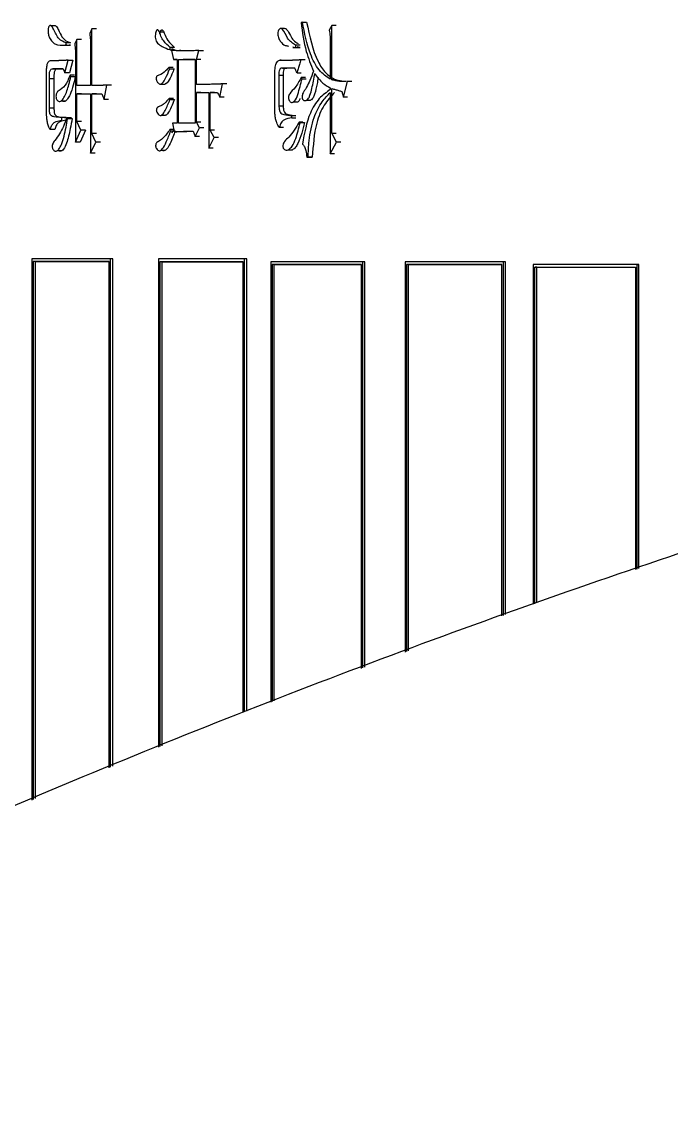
# Model space of a CAD drawing. Header units: millimetres. Extents: x 2160 to 4596, y 811 to 2534.
# Drawn here: x 3254.02 to 3266.16, y 1477.47 to 1498.04 of the extents above; entities that cross this region are included whole.
import ezdxf

# ---------------------------------------------------------------- set-up
doc = ezdxf.new("R2010")
doc.units = ezdxf.units.MM

msp = doc.modelspace()

# ---------------------------------------------------------------- linework, layer by layer
at = {"color": 7, "linetype": 'Continuous', "lineweight": 25}
for p, q in [((3259.264, 1498.044), (3259.24, 1498.033)), ((3259.264, 1498.044), (3259.343, 1498.044)), ((3254.544, 1497.975), (3254.539, 1497.975)), ((3254.626, 1497.975), (3254.557, 1497.975)), ((3255.326, 1497.914), (3255.285, 1497.828)), ((3255.326, 1496.854), (3255.326, 1497.914)), ((3256.674, 1497.852), (3256.59, 1497.852)), ((3258.864, 1497.921), (3258.85, 1497.921)), ((3258.93, 1497.921), (3258.865, 1497.921)), ((3259.815, 1497.979), (3259.767, 1497.893)), ((3259.815, 1496.963), (3259.815, 1497.979)), ((3259.894, 1497.979), (3259.815, 1497.979)), ((3254.842, 1497.611), (3254.842, 1497.655)), ((3254.928, 1497.655), (3254.842, 1497.655)), ((3254.842, 1497.611), (3254.928, 1497.611)), ((3255.045, 1497.72), (3255.004, 1497.633)), ((3255.045, 1496.854), (3255.045, 1497.72)), ((3255.301, 1497.612), (3255.301, 1496.854)), ((3259.088, 1497.579), (3259.14, 1497.568)), ((3259.22, 1497.612), (3259.14, 1497.612)), ((3259.14, 1497.568), (3259.14, 1497.612)), ((3259.22, 1497.568), (3259.168, 1497.579)), ((3259.785, 1497.676), (3259.785, 1496.973)), ((3255.019, 1497.417), (3255.019, 1495.794)), ((3256.874, 1497.568), (3256.791, 1497.568)), ((3256.791, 1497.525), (3256.791, 1497.568)), ((3256.791, 1497.525), (3256.874, 1497.525)), ((3256.818, 1497.514), (3256.851, 1497.341)), ((3256.901, 1497.514), (3256.818, 1497.514)), ((3256.874, 1497.525), (3256.824, 1497.542)), ((3256.901, 1497.514), (3256.97, 1497.511)), ((3257.285, 1497.341), (3257.329, 1497.514)), ((3257.329, 1497.514), (3257.411, 1497.514)), ((3259.087, 1497.567), (3259.167, 1497.567)), ((3259.14, 1497.568), (3259.22, 1497.568)), ((3254.535, 1497.312), (3254.53, 1497.312)), ((3254.596, 1497.168), (3254.786, 1497.168)), ((3254.682, 1497.168), (3254.596, 1497.168)), ((3254.786, 1497.168), (3254.682, 1497.168)), ((3254.786, 1497.168), (3254.822, 1497.092)), ((3254.822, 1497.092), (3254.882, 1497.33)), ((3254.882, 1497.33), (3254.968, 1497.33)), ((3254.968, 1497.33), (3254.907, 1497.092)), ((3256.847, 1497.19), (3256.764, 1497.19)), ((3256.78, 1497.168), (3256.863, 1497.168)), ((3256.851, 1497.341), (3256.922, 1497.341)), ((3256.922, 1497.341), (3256.851, 1497.341)), ((3256.949, 1497.341), (3257.257, 1497.341)), ((3256.949, 1497.341), (3257.032, 1497.341)), ((3257.257, 1497.341), (3257.032, 1497.341)), ((3257.285, 1496.876), (3257.285, 1497.341)), ((3257.367, 1497.341), (3257.285, 1497.341)), ((3258.866, 1497.33), (3258.849, 1497.33)), ((3259.123, 1497.179), (3258.895, 1497.179)), ((3258.895, 1497.179), (3258.975, 1497.179)), ((3259.123, 1497.179), (3258.975, 1497.179)), ((3259.234, 1497.341), (3259.314, 1497.341)), ((3254.471, 1497.071), (3254.471, 1496.367)), ((3254.531, 1496.432), (3254.531, 1496.984)), ((3254.617, 1496.984), (3254.531, 1496.984)), ((3254.617, 1496.984), (3254.617, 1496.432)), ((3254.907, 1497.092), (3254.822, 1497.092)), ((3255.003, 1497.049), (3254.918, 1497.049)), ((3254.933, 1497.027), (3254.918, 1497.049)), ((3258.75, 1496.389), (3258.75, 1497.038)), ((3258.825, 1497.049), (3258.825, 1496.476)), ((3258.825, 1497.049), (3258.906, 1497.049)), ((3258.906, 1497.049), (3258.906, 1496.476)), ((3259.164, 1497.092), (3259.243, 1497.092)), ((3259.258, 1496.984), (3259.24, 1497.006)), ((3259.258, 1496.984), (3259.337, 1496.984)), ((3259.894, 1496.963), (3259.815, 1496.963)), ((3255.301, 1496.854), (3255.045, 1496.854)), ((3255.554, 1496.595), (3255.606, 1496.865)), ((3255.691, 1496.865), (3255.606, 1496.865)), ((3256.613, 1496.884), (3256.697, 1496.884)), ((3257.72, 1496.638), (3257.77, 1496.887)), ((3257.852, 1496.887), (3257.77, 1496.887)), ((3259.785, 1496.811), (3259.785, 1496.779)), ((3259.815, 1495.967), (3259.815, 1496.8)), ((3260.031, 1496.638), (3260.109, 1496.93)), ((3260.109, 1496.93), (3260.092, 1496.931)), ((3260.188, 1496.93), (3260.109, 1496.93)), ((3254.749, 1496.569), (3254.836, 1496.569)), ((3255.045, 1496.703), (3255.301, 1496.703)), ((3255.045, 1496.184), (3255.045, 1496.703)), ((3255.13, 1496.703), (3255.045, 1496.703)), ((3255.301, 1496.703), (3255.301, 1495.589)), ((3255.326, 1496.703), (3255.513, 1496.703)), ((3255.326, 1495.956), (3255.326, 1496.703)), ((3255.411, 1496.703), (3255.326, 1496.703)), ((3255.513, 1496.703), (3255.554, 1496.595)), ((3255.639, 1496.595), (3255.554, 1496.595)), ((3256.853, 1496.616), (3256.769, 1496.616)), ((3257.285, 1496.725), (3257.513, 1496.725)), ((3257.285, 1496.173), (3257.285, 1496.725)), ((3257.367, 1496.725), (3257.285, 1496.725)), ((3257.513, 1496.725), (3257.513, 1495.686)), ((3257.541, 1496.725), (3257.675, 1496.725)), ((3257.541, 1496.021), (3257.541, 1496.725)), ((3257.622, 1496.725), (3257.541, 1496.725)), ((3257.801, 1496.638), (3257.72, 1496.638)), ((3259.096, 1496.548), (3259.176, 1496.548)), ((3259.338, 1496.579), (3259.418, 1496.579)), ((3259.785, 1496.725), (3259.785, 1495.578)), ((3260.001, 1496.746), (3260.031, 1496.638)), ((3260.11, 1496.638), (3260.031, 1496.638)), ((3254.617, 1496.432), (3254.531, 1496.432)), ((3258.825, 1496.476), (3258.906, 1496.476)), ((3254.761, 1496.205), (3254.761, 1496.259)), ((3254.847, 1496.259), (3254.761, 1496.259)), ((3254.943, 1496.249), (3254.857, 1496.249)), ((3255.121, 1496.021), (3255.045, 1496.184)), ((3255.13, 1496.184), (3255.045, 1496.184)), ((3256.621, 1496.299), (3256.705, 1496.299)), ((3256.835, 1496.151), (3256.867, 1495.989)), ((3256.922, 1496.151), (3256.835, 1496.151)), ((3257.257, 1496.151), (3256.949, 1496.151)), ((3257.34, 1496.065), (3257.285, 1496.173)), ((3257.367, 1496.173), (3257.285, 1496.173)), ((3259.064, 1496.249), (3259.064, 1496.292)), ((3259.144, 1496.292), (3259.064, 1496.292)), ((3259.064, 1496.249), (3259.144, 1496.249)), ((3259.272, 1496.173), (3259.205, 1496.173)), ((3259.223, 1496.162), (3259.303, 1496.162)), ((3254.632, 1496.032), (3254.546, 1496.032)), ((3255.019, 1495.794), (3255.121, 1496.021)), ((3255.207, 1496.021), (3255.105, 1495.794)), ((3255.207, 1496.021), (3255.121, 1496.021)), ((3255.399, 1495.794), (3255.326, 1495.956)), ((3255.411, 1495.956), (3255.326, 1495.956)), ((3256.859, 1496.032), (3256.786, 1496.032)), ((3256.802, 1496.011), (3256.863, 1496.011)), ((3256.822, 1495.969), (3256.869, 1496.032)), ((3256.95, 1495.989), (3256.867, 1495.989)), ((3257.219, 1496), (3257.257, 1495.902)), ((3257.257, 1495.902), (3257.34, 1496.065)), ((3257.422, 1496.065), (3257.34, 1496.065)), ((3257.613, 1495.881), (3257.541, 1496.021)), ((3257.622, 1496.021), (3257.541, 1496.021)), ((3258.831, 1496.075), (3258.911, 1496.075)), ((3259.905, 1495.794), (3259.815, 1495.967)), ((3259.815, 1495.967), (3259.894, 1495.967)), ((3255.105, 1495.794), (3255.019, 1495.794)), ((3255.301, 1495.589), (3255.399, 1495.794)), ((3255.484, 1495.794), (3255.399, 1495.794)), ((3257.34, 1495.902), (3257.257, 1495.902)), ((3257.513, 1495.686), (3257.613, 1495.881)), ((3257.695, 1495.881), (3257.613, 1495.881)), ((3259.785, 1495.578), (3259.905, 1495.794)), ((3259.984, 1495.794), (3259.905, 1495.794)), ((3254.684, 1495.64), (3254.771, 1495.64)), ((3256.614, 1495.644), (3256.697, 1495.644)), ((3257.595, 1495.686), (3257.513, 1495.686)), ((3258.999, 1495.654), (3259.079, 1495.654)), ((3259.864, 1495.578), (3259.785, 1495.578)), ((3259.346, 1495.513), (3259.37, 1495.513)), ((3259.346, 1495.513), (3259.426, 1495.513)), ((3259.449, 1495.513), (3259.37, 1495.513)), ((3254.247, 1493.615), (3254.204, 1493.615)), ((3254.204, 1493.615), (3254.204, 1483.49)), ((3254.226, 1493.565), (3254.226, 1483.499)), ((3254.27, 1493.565), (3254.226, 1493.565)), ((3255.718, 1493.615), (3254.247, 1493.615)), ((3254.27, 1483.517), (3254.27, 1493.565)), ((3255.651, 1484.095), (3255.652, 1493.565)), ((3255.718, 1493.615), (3255.676, 1493.615)), ((3255.676, 1484.105), (3255.676, 1493.615)), ((3255.718, 1484.123), (3255.718, 1493.615)), ((3256.613, 1493.611), (3256.571, 1493.611)), ((3256.571, 1493.611), (3256.571, 1484.479)), ((3256.596, 1493.561), (3256.596, 1484.49)), ((3256.638, 1493.561), (3256.596, 1493.561)), ((3258.224, 1493.611), (3256.613, 1493.611)), ((3256.638, 1484.507), (3256.638, 1493.561)), ((3258.157, 1485.129), (3258.157, 1493.561)), ((3258.224, 1493.611), (3258.183, 1493.611)), ((3258.183, 1485.138), (3258.183, 1493.611)), ((3258.224, 1485.153), (3258.224, 1493.611)), ((3258.712, 1493.561), (3258.672, 1493.561)), ((3258.672, 1493.561), (3258.672, 1485.321)), ((3258.699, 1493.511), (3258.699, 1485.331)), ((3258.739, 1493.511), (3258.699, 1493.511)), ((3260.434, 1493.561), (3258.712, 1493.561)), ((3258.739, 1485.346), (3258.739, 1493.511)), ((3260.367, 1485.953), (3260.367, 1493.511)), ((3260.434, 1493.561), (3260.395, 1493.561)), ((3260.395, 1485.963), (3260.395, 1493.561)), ((3260.434, 1485.978), (3260.434, 1493.561)), ((3261.223, 1493.561), (3261.185, 1493.561)), ((3261.185, 1493.561), (3261.185, 1486.258)), ((3261.213, 1493.511), (3261.213, 1486.269)), ((3261.252, 1493.511), (3261.213, 1493.511)), ((3263.064, 1493.561), (3261.223, 1493.561)), ((3261.252, 1486.283), (3261.252, 1493.511)), ((3262.996, 1486.934), (3262.996, 1493.511)), ((3263.064, 1493.561), (3263.026, 1493.561)), ((3263.026, 1486.945), (3263.026, 1493.561)), ((3263.064, 1486.959), (3263.064, 1493.561)), ((3263.581, 1493.511), (3263.581, 1487.152)), ((3263.611, 1487.163), (3263.611, 1493.461)), ((3263.649, 1493.461), (3263.611, 1493.461)), ((3265.561, 1493.511), (3263.619, 1493.511)), ((3263.649, 1487.177), (3263.649, 1493.461)), ((3265.493, 1493.461), (3265.493, 1487.802)), ((3265.525, 1487.812), (3265.525, 1493.511)), ((3265.525, 1493.511), (3265.561, 1493.511)), ((3265.561, 1487.824), (3265.561, 1493.511))]:
    msp.add_line(p, q, dxfattribs=at)
at = {"color": 7, "linetype": 'Continuous', "lineweight": 25, "flags": 128}
for points in [[(3255.411, 1497.914), (3255.39, 1497.914), (3255.369, 1497.914), (3255.348, 1497.914), (3255.326, 1497.914)], [(3255.13, 1497.72), (3255.109, 1497.72), (3255.087, 1497.72), (3255.066, 1497.72), (3255.045, 1497.72)], [(3256.78, 1497.168), (3256.772, 1497.179), (3256.764, 1497.19)], [(3256.922, 1497.341), (3256.922, 1496.746), (3256.922, 1496.151)], [(3256.949, 1496.151), (3256.949, 1496.746), (3256.949, 1497.341)], [(3257.257, 1497.341), (3257.257, 1496.746), (3257.257, 1496.151)], [(3254.933, 1497.027), (3254.965, 1497.027), (3254.992, 1497.027), (3255.019, 1497.027)], [(3259.32, 1497.006), (3259.291, 1497.006), (3259.266, 1497.006), (3259.24, 1497.006)], [(3256.786, 1496.595), (3256.778, 1496.605), (3256.769, 1496.616)], [(3256.786, 1496.595), (3256.816, 1496.595), (3256.842, 1496.595), (3256.869, 1496.595)], [(3254.872, 1496.238), (3254.865, 1496.243), (3254.857, 1496.249)], [(3254.872, 1496.238), (3254.9, 1496.238), (3254.929, 1496.238), (3254.958, 1496.238)], [(3256.802, 1496.011), (3256.798, 1496.016), (3256.792, 1496.024), (3256.786, 1496.032)], [(3255.386, 1495.589), (3255.364, 1495.589), (3255.332, 1495.589), (3255.301, 1495.589)]]:
    msp.add_lwpolyline(points, dxfattribs=at)
at = {"color": 7, "linetype": 'Continuous', "lineweight": 25}
for points, knots in [([(3259.24, 1498.033), (3259.265, 1497.849), (3259.309, 1497.522), (3259.421, 1497.245), (3259.47, 1497.125)], [0, 0, 0, 0, 0.565186, 1, 1, 1, 1]), ([(3259.785, 1496.973), (3259.712, 1497.023), (3259.563, 1497.124), (3259.372, 1497.505), (3259.305, 1497.838), (3259.264, 1498.044)], [0, 0, 0, 0, 0.269245, 0.548175, 1, 1, 1, 1]), ([(3259.344, 1498.044), (3259.398, 1497.781), (3259.473, 1497.419), (3259.689, 1497.083), (3259.807, 1497.009), (3259.865, 1496.973)], [0, 0, 0, 0, 0.571246, 0.788502, 1, 1, 1, 1]), ([(3254.842, 1497.655), (3254.796, 1497.672), (3254.702, 1497.705), (3254.634, 1497.862), (3254.589, 1497.949), (3254.569, 1497.973), (3254.55, 1497.979), (3254.534, 1497.974), (3254.521, 1497.96), (3254.511, 1497.938), (3254.505, 1497.904), (3254.505, 1497.861), (3254.513, 1497.804), (3254.537, 1497.737), (3254.579, 1497.671), (3254.68, 1497.603), (3254.771, 1497.608), (3254.84, 1497.611), (3254.842, 1497.611)], [0, 0, 0, 0, 0.166517, 0.336736, 0.370754, 0.398968, 0.419707, 0.44043, 0.457693, 0.475082, 0.493885, 0.523597, 0.555079, 0.603262, 0.6747, 0.747935, 0.993843, 1, 1, 1, 1]), ([(3254.626, 1497.975), (3254.63, 1497.976), (3254.64, 1497.979), (3254.659, 1497.969), (3254.686, 1497.932), (3254.723, 1497.844), (3254.789, 1497.719), (3254.87, 1497.673), (3254.919, 1497.658), (3254.928, 1497.655)], [0, 0, 0, 0, 0.0386302, 0.0873539, 0.1580172, 0.3165779, 0.5810644, 0.9238412, 1, 1, 1, 1]), ([(3255.285, 1497.828), (3255.29, 1497.788), (3255.3, 1497.717), (3255.3, 1497.644), (3255.301, 1497.612)], [0, 0, 0, 0, 0.558835, 1, 1, 1, 1]), ([(3256.791, 1497.568), (3256.749, 1497.605), (3256.685, 1497.66), (3256.615, 1497.774), (3256.592, 1497.863), (3256.565, 1497.893), (3256.554, 1497.898), (3256.545, 1497.896), (3256.536, 1497.888), (3256.525, 1497.867), (3256.515, 1497.832), (3256.51, 1497.785), (3256.515, 1497.732), (3256.53, 1497.684), (3256.571, 1497.622), (3256.659, 1497.572), (3256.739, 1497.541), (3256.789, 1497.526), (3256.791, 1497.525)], [0, 0, 0, 0, 0.193081, 0.290157, 0.386754, 0.407978, 0.421447, 0.432598, 0.443754, 0.462204, 0.496546, 0.533829, 0.57207, 0.615267, 0.659288, 0.789027, 0.990755, 1, 1, 1, 1]), ([(3256.599, 1497.825), (3256.601, 1497.836), (3256.605, 1497.855), (3256.614, 1497.877), (3256.622, 1497.891), (3256.631, 1497.897), (3256.64, 1497.897), (3256.653, 1497.89), (3256.668, 1497.869), (3256.695, 1497.798), (3256.753, 1497.669), (3256.829, 1497.606), (3256.874, 1497.568)], [0, 0, 0, 0, 0.052352, 0.091245, 0.123383, 0.145705, 0.168025, 0.200351, 0.251226, 0.32, 0.595425, 1, 1, 1, 1]), ([(3259.14, 1497.612), (3259.085, 1497.644), (3258.984, 1497.703), (3258.925, 1497.882), (3258.866, 1497.925), (3258.839, 1497.92), (3258.817, 1497.891), (3258.804, 1497.849), (3258.804, 1497.8), (3258.818, 1497.742), (3258.861, 1497.664), (3258.928, 1497.603), (3258.983, 1497.597), (3259.003, 1497.595)], [0, 0, 0, 0, 0.247601, 0.449259, 0.486524, 0.522863, 0.561727, 0.602638, 0.642741, 0.6832, 0.762195, 0.913729, 1, 1, 1, 1]), ([(3258.931, 1497.918), (3258.936, 1497.92), (3258.949, 1497.924), (3258.994, 1497.889), (3259.032, 1497.794), (3259.1, 1497.691), (3259.155, 1497.657), (3259.185, 1497.639)], [0, 0, 0, 0, 0.045578, 0.128146, 0.446444, 0.694721, 1, 1, 1, 1]), ([(3259.767, 1497.893), (3259.773, 1497.853), (3259.784, 1497.782), (3259.785, 1497.709), (3259.785, 1497.676)], [0, 0, 0, 0, 0.558835, 1, 1, 1, 1]), ([(3254.928, 1497.611), (3254.895, 1497.608), (3254.861, 1497.605), (3254.828, 1497.612), (3254.827, 1497.613)], [0, 0, 0, 0, 0.963669, 1, 1, 1, 1]), ([(3255.004, 1497.633), (3255.009, 1497.593), (3255.018, 1497.522), (3255.019, 1497.449), (3255.019, 1497.417)], [0, 0, 0, 0, 0.558835, 1, 1, 1, 1]), ([(3257.329, 1497.514), (3257.287, 1497.511), (3257.24, 1497.508), (3257.183, 1497.505), (3257.125, 1497.504), (3257.001, 1497.502), (3256.889, 1497.509), (3256.818, 1497.514)], [0, 0, 0, 0, 0.2447343, 0.2753248, 0.336506, 0.5812465, 1, 1, 1, 1]), ([(3257.237, 1497.508), (3257.196, 1497.507), (3257.133, 1497.505), (3257.02, 1497.507), (3256.979, 1497.509), (3256.963, 1497.51), (3256.963, 1497.51), (3256.962, 1497.51)], [0, 0, 0, 0, 0.537965, 0.821873, 0.950268, 0.983843, 1, 1, 1, 1]), ([(3254.581, 1497.319), (3254.569, 1497.321), (3254.545, 1497.323), (3254.51, 1497.302), (3254.481, 1497.245), (3254.47, 1497.161), (3254.471, 1497.101), (3254.471, 1497.071)], [0, 0, 0, 0, 0.177715, 0.3563568, 0.5410477, 0.7687672, 1, 1, 1, 1]), ([(3254.531, 1496.984), (3254.53, 1497.007), (3254.529, 1497.053), (3254.535, 1497.111), (3254.55, 1497.147), (3254.569, 1497.168), (3254.585, 1497.168), (3254.596, 1497.168)], [0, 0, 0, 0, 0.261231, 0.519065, 0.649006, 0.774533, 1, 1, 1, 1]), ([(3254.882, 1497.33), (3254.881, 1497.33), (3254.877, 1497.33), (3254.872, 1497.329), (3254.866, 1497.329), (3254.861, 1497.329), (3254.855, 1497.328), (3254.851, 1497.328), (3254.846, 1497.328), (3254.842, 1497.327), (3254.837, 1497.327), (3254.831, 1497.326), (3254.827, 1497.326), (3254.822, 1497.326), (3254.818, 1497.326), (3254.813, 1497.325), (3254.809, 1497.325), (3254.804, 1497.325), (3254.799, 1497.324), (3254.794, 1497.324), (3254.789, 1497.324), (3254.785, 1497.323), (3254.78, 1497.323), (3254.775, 1497.323), (3254.77, 1497.323), (3254.764, 1497.322), (3254.758, 1497.322), (3254.751, 1497.322), (3254.746, 1497.322), (3254.742, 1497.322), (3254.737, 1497.321), (3254.733, 1497.321), (3254.728, 1497.321), (3254.724, 1497.321), (3254.718, 1497.321), (3254.713, 1497.321), (3254.709, 1497.321), (3254.704, 1497.32), (3254.7, 1497.32), (3254.694, 1497.32), (3254.69, 1497.32), (3254.685, 1497.32), (3254.681, 1497.32), (3254.676, 1497.32), (3254.671, 1497.32), (3254.667, 1497.32), (3254.662, 1497.32), (3254.657, 1497.32), (3254.652, 1497.32), (3254.648, 1497.32), (3254.644, 1497.32), (3254.638, 1497.32), (3254.634, 1497.32), (3254.629, 1497.32), (3254.625, 1497.32), (3254.619, 1497.32), (3254.615, 1497.319), (3254.611, 1497.319), (3254.606, 1497.319), (3254.601, 1497.319), (3254.596, 1497.319), (3254.592, 1497.319), (3254.587, 1497.319), (3254.583, 1497.319), (3254.581, 1497.319)], [0, 0, 0, 0, 0.017781, 0.035561, 0.053342, 0.071122, 0.088903, 0.106683, 0.115574, 0.133354, 0.151135, 0.168916, 0.186696, 0.195586, 0.213367, 0.231148, 0.240038, 0.257818, 0.275599, 0.29338, 0.31116, 0.320051, 0.337831, 0.355612, 0.373392, 0.382283, 0.417844, 0.435624, 0.453405, 0.462295, 0.480076, 0.497857, 0.506747, 0.524527, 0.542308, 0.560089, 0.577869, 0.586759, 0.60454, 0.622321, 0.640101, 0.648992, 0.666772, 0.684553, 0.702333, 0.711224, 0.729004, 0.746785, 0.764565, 0.773456, 0.791236, 0.809017, 0.826797, 0.835688, 0.853468, 0.871249, 0.889029, 0.89792, 0.9157, 0.933481, 0.951262, 0.960152, 0.977932, 1, 1, 1, 1]), ([(3254.666, 1497.165), (3254.661, 1497.165), (3254.651, 1497.164), (3254.636, 1497.147), (3254.621, 1497.111), (3254.615, 1497.053), (3254.616, 1497.007), (3254.617, 1496.984)], [0, 0, 0, 0, 0.123833, 0.265729, 0.412685, 0.704407, 1, 1, 1, 1]), ([(3256.764, 1497.19), (3256.745, 1497.17), (3256.687, 1497.11), (3256.614, 1497.05), (3256.554, 1497.046), (3256.538, 1497.029), (3256.532, 1497.015), (3256.529, 1496.999), (3256.529, 1496.98), (3256.532, 1496.958), (3256.546, 1496.926), (3256.568, 1496.9), (3256.595, 1496.881), (3256.622, 1496.884), (3256.662, 1496.913), (3256.717, 1497.011), (3256.757, 1497.106), (3256.78, 1497.167), (3256.78, 1497.168)], [0, 0, 0, 0, 0.107766, 0.324959, 0.382514, 0.397632, 0.412828, 0.427374, 0.444539, 0.463227, 0.487605, 0.551575, 0.589695, 0.627994, 0.678884, 0.799951, 0.99622, 1, 1, 1, 1]), ([(3256.863, 1497.168), (3256.851, 1497.135), (3256.817, 1497.05), (3256.771, 1496.953), (3256.724, 1496.894), (3256.704, 1496.888), (3256.697, 1496.885)], [0, 0, 0, 0, 0.283457, 0.74635, 0.905734, 1, 1, 1, 1]), ([(3258.75, 1497.038), (3258.749, 1497.074), (3258.748, 1497.144), (3258.76, 1497.233), (3258.785, 1497.291), (3258.818, 1497.328), (3258.847, 1497.329), (3258.866, 1497.33)], [0, 0, 0, 0, 0.261044, 0.518862, 0.648585, 0.774158, 1, 1, 1, 1]), ([(3258.895, 1497.179), (3258.885, 1497.181), (3258.871, 1497.184), (3258.851, 1497.174), (3258.834, 1497.15), (3258.824, 1497.104), (3258.825, 1497.068), (3258.825, 1497.049)], [0, 0, 0, 0, 0.227751, 0.352705, 0.480942, 0.73722, 1, 1, 1, 1]), ([(3258.866, 1497.33), (3258.87, 1497.33), (3258.875, 1497.33), (3258.883, 1497.33), (3258.889, 1497.33), (3258.894, 1497.33), (3258.9, 1497.33), (3258.906, 1497.33), (3258.911, 1497.33), (3258.917, 1497.33), (3258.923, 1497.33), (3258.928, 1497.33), (3258.934, 1497.331), (3258.94, 1497.331), (3258.945, 1497.331), (3258.951, 1497.331), (3258.957, 1497.331), (3258.962, 1497.331), (3258.968, 1497.331), (3258.974, 1497.331), (3258.979, 1497.331), (3258.985, 1497.331), (3258.991, 1497.331), (3258.997, 1497.331), (3259.002, 1497.331), (3259.008, 1497.331), (3259.014, 1497.331), (3259.019, 1497.332), (3259.025, 1497.332), (3259.031, 1497.332), (3259.036, 1497.332), (3259.042, 1497.332), (3259.048, 1497.332), (3259.053, 1497.332), (3259.059, 1497.333), (3259.065, 1497.333), (3259.071, 1497.333), (3259.076, 1497.333), (3259.082, 1497.333), (3259.088, 1497.334), (3259.093, 1497.334), (3259.099, 1497.334), (3259.105, 1497.334), (3259.11, 1497.335), (3259.116, 1497.335), (3259.122, 1497.335), (3259.128, 1497.335), (3259.133, 1497.336), (3259.139, 1497.336), (3259.145, 1497.336), (3259.15, 1497.336), (3259.156, 1497.337), (3259.162, 1497.337), (3259.168, 1497.337), (3259.173, 1497.338), (3259.179, 1497.338), (3259.185, 1497.338), (3259.19, 1497.339), (3259.196, 1497.339), (3259.202, 1497.339), (3259.208, 1497.34), (3259.213, 1497.34), (3259.219, 1497.34), (3259.226, 1497.341), (3259.231, 1497.341), (3259.234, 1497.341)], [0, 0, 0, 0, 0.030924, 0.046386, 0.061848, 0.07731, 0.092772, 0.108234, 0.123697, 0.139159, 0.154621, 0.170083, 0.185545, 0.201007, 0.216469, 0.231931, 0.247393, 0.262855, 0.278317, 0.293779, 0.309241, 0.324703, 0.340165, 0.355628, 0.37109, 0.386552, 0.402014, 0.417476, 0.432938, 0.4484, 0.463862, 0.479324, 0.494786, 0.510248, 0.52571, 0.541172, 0.556634, 0.572097, 0.587559, 0.603021, 0.618483, 0.633945, 0.649407, 0.664869, 0.680331, 0.695793, 0.711255, 0.726717, 0.742179, 0.757641, 0.773103, 0.788566, 0.804028, 0.81949, 0.834952, 0.850414, 0.865876, 0.881338, 0.8968, 0.912262, 0.927724, 0.943186, 0.958648, 0.97411, 1, 1, 1, 1]), ([(3258.942, 1497.178), (3258.938, 1497.176), (3258.93, 1497.173), (3258.914, 1497.15), (3258.905, 1497.104), (3258.905, 1497.068), (3258.906, 1497.049)], [0, 0, 0, 0, 0.1155788, 0.2906974, 0.6408722, 1, 1, 1, 1]), ([(3259.164, 1497.092), (3259.157, 1497.107), (3259.143, 1497.136), (3259.13, 1497.164), (3259.123, 1497.179)], [0, 0, 0, 0, 0.500001, 1, 1, 1, 1]), ([(3259.234, 1497.341), (3259.226, 1497.311), (3259.21, 1497.254), (3259.186, 1497.171), (3259.171, 1497.119), (3259.164, 1497.092)], [0, 0, 0, 0, 0.367076, 0.683538, 1, 1, 1, 1]), ([(3254.918, 1497.049), (3254.889, 1496.979), (3254.83, 1496.838), (3254.732, 1496.777), (3254.676, 1496.735), (3254.662, 1496.71), (3254.656, 1496.684), (3254.653, 1496.654), (3254.656, 1496.625), (3254.666, 1496.598), (3254.681, 1496.576), (3254.702, 1496.558), (3254.73, 1496.554), (3254.771, 1496.582), (3254.837, 1496.674), (3254.888, 1496.844), (3254.921, 1496.977), (3254.933, 1497.027)], [0, 0, 0, 0, 0.175531, 0.354652, 0.388166, 0.407747, 0.427401, 0.446675, 0.466945, 0.484382, 0.511375, 0.539761, 0.574487, 0.616877, 0.705288, 0.887114, 1, 1, 1, 1]), ([(3255.019, 1497.027), (3255.005, 1496.972), (3254.976, 1496.854), (3254.93, 1496.705), (3254.877, 1496.607), (3254.837, 1496.565), (3254.804, 1496.554), (3254.782, 1496.561), (3254.771, 1496.574), (3254.767, 1496.579)], [0, 0, 0, 0, 0.249513, 0.540155, 0.702681, 0.82884, 0.898011, 0.96762, 1, 1, 1, 1]), ([(3259.24, 1497.006), (3259.205, 1496.938), (3259.143, 1496.818), (3259.049, 1496.74), (3259.009, 1496.671), (3259, 1496.63), (3259.009, 1496.59), (3259.026, 1496.559), (3259.048, 1496.542), (3259.072, 1496.539), (3259.095, 1496.546), (3259.139, 1496.58), (3259.197, 1496.738), (3259.234, 1496.886), (3259.258, 1496.984)], [0, 0, 0, 0, 0.207965, 0.368358, 0.401514, 0.432917, 0.464664, 0.497814, 0.528601, 0.558738, 0.58913, 0.619745, 0.747266, 1, 1, 1, 1]), ([(3259.47, 1497.125), (3259.449, 1497.067), (3259.41, 1496.962), (3259.354, 1496.844), (3259.311, 1496.767), (3259.279, 1496.728), (3259.262, 1496.684), (3259.257, 1496.65), (3259.258, 1496.623), (3259.264, 1496.605), (3259.276, 1496.588), (3259.296, 1496.576), (3259.322, 1496.571), (3259.353, 1496.586), (3259.383, 1496.62), (3259.433, 1496.732), (3259.461, 1496.896), (3259.486, 1497.034), (3259.494, 1497.082)], [0, 0, 0, 0, 0.150802, 0.270996, 0.331066, 0.383869, 0.414543, 0.44536, 0.459508, 0.473787, 0.489783, 0.51524, 0.550113, 0.584523, 0.63156, 0.679807, 0.891009, 1, 1, 1, 1]), ([(3259.56, 1497.004), (3259.553, 1496.965), (3259.534, 1496.86), (3259.507, 1496.729), (3259.469, 1496.629), (3259.44, 1496.592), (3259.423, 1496.584), (3259.418, 1496.581)], [0, 0, 0, 0, 0.246919, 0.654828, 0.820581, 0.946757, 1, 1, 1, 1]), ([(3259.494, 1497.082), (3259.543, 1497.015), (3259.631, 1496.896), (3259.738, 1496.837), (3259.785, 1496.811)], [0, 0, 0, 0, 0.563817, 1, 1, 1, 1]), ([(3260.065, 1496.931), (3260.032, 1496.931), (3259.974, 1496.93), (3259.891, 1496.945), (3259.841, 1496.957), (3259.815, 1496.963)], [0, 0, 0, 0, 0.3872038, 0.6933689, 1, 1, 1, 1]), ([(3259.894, 1496.963), (3259.918, 1496.957), (3259.968, 1496.945), (3260.018, 1496.939), (3260.045, 1496.935)], [0, 0, 0, 0, 0.464247, 1, 1, 1, 1]), ([(3320.9, 1496.939), (3318.34, 1496.915), (3314.76, 1496.88), (3309.49, 1496.601), (3305.026, 1496.266), (3299.71, 1495.7), (3294.141, 1494.927), (3288.327, 1493.917), (3282.356, 1492.661), (3276.28, 1491.15), (3270.142, 1489.379), (3263.977, 1487.345), (3257.813, 1485.046), (3251.677, 1482.48), (3245.589, 1479.65), (3239.569, 1476.556), (3233.636, 1473.202), (3227.807, 1469.589), (3222.097, 1465.724), (3216.522, 1461.61), (3211.095, 1457.253), (3205.829, 1452.658), (3200.738, 1447.834), (3195.833, 1442.786), (3191.126, 1437.523), (3186.628, 1432.053), (3182.35, 1426.385), (3178.301, 1420.528), (3174.491, 1414.491), (3170.93, 1408.285), (3167.625, 1401.921), (3164.584, 1395.408), (3161.815, 1388.759), (3159.324, 1381.984), (3157.119, 1375.097), (3155.204, 1368.108), (3153.586, 1361.03), (3152.268, 1353.877), (3151.255, 1346.66), (3150.55, 1339.392), (3150.158, 1332.088), (3150.079, 1324.76), (3150.316, 1317.422), (3150.87, 1310.088), (3151.742, 1302.77), (3152.932, 1295.483), (3154.44, 1288.24), (3156.265, 1281.056), (3158.406, 1273.943), (3160.86, 1266.915), (3163.625, 1259.987), (3166.697, 1253.171), (3170.074, 1246.48), (3173.752, 1239.928), (3177.726, 1233.528), (3181.991, 1227.293), (3186.542, 1221.235), (3191.374, 1215.366), (3196.481, 1209.7), (3201.857, 1204.247), (3207.304, 1199.2), (3212.778, 1194.547), (3218.236, 1190.278), (3223.861, 1186.236), (3229.642, 1182.427), (3235.57, 1178.859), (3241.632, 1175.537), (3247.818, 1172.467), (3254.114, 1169.653), (3260.508, 1167.101), (3266.983, 1164.815), (3273.521, 1162.799), (3280.096, 1161.057), (3286.669, 1159.592), (3293.163, 1158.41), (3299.452, 1157.513), (3304.976, 1156.93), (3309.859, 1156.562), (3314.683, 1156.322), (3320.657, 1156.205), (3326.174, 1156.316), (3331.443, 1156.587), (3335.908, 1156.925), (3341.224, 1157.49), (3346.793, 1158.263), (3352.606, 1159.273), (3358.577, 1160.529), (3364.653, 1162.04), (3370.791, 1163.811), (3376.957, 1165.845), (3383.12, 1168.144), (3389.257, 1170.709), (3395.345, 1173.54), (3401.365, 1176.634), (3407.297, 1179.988), (3413.126, 1183.6), (3418.836, 1187.466), (3424.412, 1191.58), (3429.839, 1195.937), (3435.105, 1200.532), (3440.196, 1205.356), (3445.101, 1210.404), (3449.808, 1215.667), (3454.306, 1221.137), (3458.584, 1226.805), (3462.632, 1232.662), (3466.442, 1238.699), (3470.004, 1244.905), (3473.309, 1251.269), (3476.351, 1257.781), (3479.113, 1264.433), (3481.45, 1270.715), (3482.729, 1274.82), (3483.292, 1276.628)], [0, 0, 0, 0, 0.0102074, 0.014274, 0.021037, 0.0280561, 0.0355867, 0.0434511, 0.0515783, 0.0599113, 0.0684099, 0.0770439, 0.085791, 0.0946336, 0.1035582, 0.112554, 0.1216124, 0.1307262, 0.1398897, 0.1490979, 0.1583469, 0.1676331, 0.1769537, 0.1863062, 0.1956884, 0.2050985, 0.2145348, 0.2239961, 0.233481, 0.2429885, 0.2525178, 0.262068, 0.2716385, 0.2812287, 0.2908382, 0.3004664, 0.3101132, 0.3197782, 0.3294613, 0.3391624, 0.3488814, 0.3586183, 0.3683733, 0.3781464, 0.387938, 0.3977483, 0.4075776, 0.4174265, 0.4272956, 0.4371854, 0.4470968, 0.4570307, 0.4669882, 0.4769704, 0.486979, 0.4970156, 0.5070822, 0.5171812, 0.5273154, 0.5374882, 0.5477037, 0.5569145, 0.5661226, 0.5753266, 0.5845258, 0.5937191, 0.6029052, 0.6120821, 0.6212471, 0.6303962, 0.6395236, 0.6486197, 0.6576679, 0.6666375, 0.6754633, 0.6839789, 0.6919633, 0.6976055, 0.7035012, 0.7112199, 0.7214273, 0.7254939, 0.7322569, 0.739276, 0.7468066, 0.754671, 0.7627982, 0.7711312, 0.7796298, 0.7882638, 0.7970109, 0.8058535, 0.8147781, 0.8237739, 0.8328323, 0.8419461, 0.8511096, 0.8603178, 0.8695668, 0.878853, 0.8881736, 0.8975261, 0.9069083, 0.9163184, 0.9257547, 0.935216, 0.9447009, 0.9542084, 0.9637377, 0.9732879, 0.9828584, 0.9924486, 1, 1, 1, 1]), ([(3255.606, 1496.865), (3255.604, 1496.865), (3255.601, 1496.865), (3255.596, 1496.864), (3255.591, 1496.864), (3255.586, 1496.863), (3255.581, 1496.863), (3255.577, 1496.863), (3255.573, 1496.862), (3255.568, 1496.862), (3255.563, 1496.862), (3255.559, 1496.861), (3255.555, 1496.861), (3255.55, 1496.861), (3255.545, 1496.86), (3255.541, 1496.86), (3255.537, 1496.86), (3255.533, 1496.859), (3255.528, 1496.859), (3255.524, 1496.859), (3255.519, 1496.858), (3255.515, 1496.858), (3255.511, 1496.858), (3255.506, 1496.858), (3255.502, 1496.858), (3255.498, 1496.857), (3255.494, 1496.857), (3255.488, 1496.857), (3255.484, 1496.857), (3255.48, 1496.857), (3255.476, 1496.856), (3255.471, 1496.856), (3255.467, 1496.856), (3255.463, 1496.856), (3255.458, 1496.856), (3255.454, 1496.856), (3255.449, 1496.856), (3255.445, 1496.855), (3255.441, 1496.855), (3255.437, 1496.855), (3255.432, 1496.855), (3255.428, 1496.855), (3255.424, 1496.855), (3255.42, 1496.855), (3255.414, 1496.855), (3255.41, 1496.855), (3255.406, 1496.855), (3255.402, 1496.855), (3255.397, 1496.855), (3255.393, 1496.855), (3255.389, 1496.855), (3255.384, 1496.854), (3255.38, 1496.854), (3255.375, 1496.854), (3255.371, 1496.854), (3255.367, 1496.854), (3255.363, 1496.854), (3255.358, 1496.854), (3255.353, 1496.854), (3255.349, 1496.854), (3255.345, 1496.854), (3255.341, 1496.854), (3255.336, 1496.854), (3255.332, 1496.854), (3255.329, 1496.854), (3255.326, 1496.854)], [0, 0, 0, 0, 0.018243, 0.036487, 0.05473, 0.072974, 0.091217, 0.100339, 0.118582, 0.136826, 0.155069, 0.164191, 0.182434, 0.200678, 0.218921, 0.228043, 0.246286, 0.26453, 0.273652, 0.291895, 0.310138, 0.328382, 0.337504, 0.355747, 0.37399, 0.383112, 0.401356, 0.419599, 0.437843, 0.446964, 0.465208, 0.483451, 0.492573, 0.510816, 0.52906, 0.547303, 0.556425, 0.574668, 0.592912, 0.602033, 0.620277, 0.63852, 0.647642, 0.665886, 0.684129, 0.702372, 0.711494, 0.729738, 0.747981, 0.757103, 0.775346, 0.79359, 0.811833, 0.820955, 0.839198, 0.857442, 0.866563, 0.884807, 0.90305, 0.921294, 0.930415, 0.948659, 0.966902, 0.976024, 1, 1, 1, 1]), ([(3257.77, 1496.887), (3257.767, 1496.886), (3257.76, 1496.886), (3257.751, 1496.885), (3257.742, 1496.885), (3257.735, 1496.884), (3257.726, 1496.884), (3257.719, 1496.883), (3257.711, 1496.883), (3257.704, 1496.882), (3257.697, 1496.882), (3257.685, 1496.881), (3257.647, 1496.88), (3257.598, 1496.879), (3257.541, 1496.878), (3257.506, 1496.877), (3257.481, 1496.877), (3257.468, 1496.877), (3257.461, 1496.877), (3257.454, 1496.877), (3257.447, 1496.877), (3257.438, 1496.877), (3257.431, 1496.877), (3257.422, 1496.877), (3257.415, 1496.876), (3257.408, 1496.876), (3257.401, 1496.876), (3257.394, 1496.876), (3257.385, 1496.876), (3257.378, 1496.876), (3257.37, 1496.876), (3257.363, 1496.876), (3257.356, 1496.876), (3257.348, 1496.876), (3257.341, 1496.876), (3257.334, 1496.876), (3257.329, 1496.876), (3257.325, 1496.876), (3257.32, 1496.876), (3257.317, 1496.876), (3257.312, 1496.876), (3257.309, 1496.876), (3257.305, 1496.876), (3257.301, 1496.876), (3257.297, 1496.876), (3257.292, 1496.876), (3257.288, 1496.876), (3257.285, 1496.876)], [0, 0, 0, 0, 0.021887, 0.043773, 0.054717, 0.076603, 0.087547, 0.109433, 0.120377, 0.13132, 0.153207, 0.16415, 0.207923, 0.383017, 0.470564, 0.558111, 0.601884, 0.623771, 0.634714, 0.645657, 0.667544, 0.678487, 0.700374, 0.711317, 0.733204, 0.744147, 0.755091, 0.776977, 0.787921, 0.809807, 0.820751, 0.842637, 0.853581, 0.864524, 0.886411, 0.897354, 0.908297, 0.919241, 0.924712, 0.935656, 0.941127, 0.952071, 0.957542, 0.968486, 0.973957, 0.979429, 1, 1, 1, 1]), ([(3259.785, 1496.779), (3259.715, 1496.729), (3259.571, 1496.63), (3259.364, 1496.294), (3259.302, 1495.965), (3259.264, 1495.762)], [0, 0, 0, 0, 0.270771, 0.548729, 1, 1, 1, 1]), ([(3259.815, 1496.8), (3259.836, 1496.794), (3259.878, 1496.782), (3259.94, 1496.764), (3259.981, 1496.752), (3260.001, 1496.746)], [0, 0, 0, 0, 0.344184, 0.672092, 1, 1, 1, 1]), ([(3260.075, 1496.931), (3260.074, 1496.931), (3260.066, 1496.932), (3260.055, 1496.933), (3260.044, 1496.934)], [0, 0, 0, 0, 0.127487, 1, 1, 1, 1]), ([(3256.769, 1496.616), (3256.742, 1496.583), (3256.698, 1496.529), (3256.629, 1496.478), (3256.579, 1496.465), (3256.547, 1496.442), (3256.536, 1496.423), (3256.532, 1496.41), (3256.531, 1496.397), (3256.534, 1496.378), (3256.543, 1496.35), (3256.562, 1496.318), (3256.59, 1496.298), (3256.618, 1496.294), (3256.656, 1496.322), (3256.698, 1496.388), (3256.744, 1496.486), (3256.772, 1496.557), (3256.786, 1496.594), (3256.786, 1496.595)], [0, 0, 0, 0, 0.157954, 0.255242, 0.35249, 0.401724, 0.417192, 0.427834, 0.438557, 0.45242, 0.478029, 0.52635, 0.573066, 0.619079, 0.658607, 0.768684, 0.881292, 0.999134, 1, 1, 1, 1]), ([(3256.869, 1496.595), (3256.85, 1496.546), (3256.812, 1496.447), (3256.759, 1496.351), (3256.72, 1496.305), (3256.708, 1496.302), (3256.705, 1496.301)], [0, 0, 0, 0, 0.419977, 0.842492, 0.96479, 1, 1, 1, 1]), ([(3257.675, 1496.725), (3257.681, 1496.712), (3257.692, 1496.692), (3257.707, 1496.663), (3257.715, 1496.646), (3257.72, 1496.638)], [0, 0, 0, 0, 0.4283659, 0.7141823, 1, 1, 1, 1]), ([(3259.219, 1496.611), (3259.213, 1496.594), (3259.201, 1496.565), (3259.182, 1496.549), (3259.174, 1496.547), (3259.174, 1496.547)], [0, 0, 0, 0, 0.609563, 0.994779, 1, 1, 1, 1]), ([(3259.37, 1495.513), (3259.375, 1495.617), (3259.387, 1495.873), (3259.462, 1496.25), (3259.615, 1496.548), (3259.734, 1496.671), (3259.785, 1496.725)], [0, 0, 0, 0, 0.214752, 0.527903, 0.794745, 1, 1, 1, 1]), ([(3259.865, 1496.725), (3259.797, 1496.652), (3259.66, 1496.506), (3259.489, 1496.091), (3259.465, 1495.734), (3259.45, 1495.513)], [0, 0, 0, 0, 0.27091, 0.549398, 1, 1, 1, 1]), ([(3254.471, 1496.367), (3254.472, 1496.323), (3254.474, 1496.25), (3254.49, 1496.155), (3254.513, 1496.083), (3254.535, 1496.049), (3254.546, 1496.032)], [0, 0, 0, 0, 0.3472592, 0.5698518, 0.7878871, 1, 1, 1, 1]), ([(3254.761, 1496.259), (3254.715, 1496.261), (3254.657, 1496.262), (3254.587, 1496.277), (3254.552, 1496.297), (3254.53, 1496.361), (3254.531, 1496.408), (3254.531, 1496.432)], [0, 0, 0, 0, 0.490042, 0.617207, 0.745492, 0.869777, 1, 1, 1, 1]), ([(3254.617, 1496.432), (3254.617, 1496.408), (3254.616, 1496.361), (3254.638, 1496.297), (3254.673, 1496.277), (3254.742, 1496.262), (3254.801, 1496.261), (3254.847, 1496.259)], [0, 0, 0, 0, 0.130352, 0.254709, 0.382976, 0.510106, 1, 1, 1, 1]), ([(3258.831, 1496.075), (3258.814, 1496.103), (3258.785, 1496.148), (3258.761, 1496.231), (3258.75, 1496.309), (3258.75, 1496.362), (3258.75, 1496.389)], [0, 0, 0, 0, 0.330967, 0.551079, 0.77486, 1, 1, 1, 1]), ([(3258.825, 1496.476), (3258.826, 1496.454), (3258.827, 1496.411), (3258.845, 1496.35), (3258.881, 1496.322), (3258.954, 1496.306), (3259.016, 1496.298), (3259.064, 1496.292)], [0, 0, 0, 0, 0.13003, 0.256202, 0.384291, 0.511395, 1, 1, 1, 1]), ([(3258.906, 1496.476), (3258.906, 1496.454), (3258.908, 1496.411), (3258.925, 1496.35), (3258.962, 1496.322), (3259.035, 1496.306), (3259.096, 1496.298), (3259.144, 1496.292)], [0, 0, 0, 0, 0.130153, 0.256408, 0.38449, 0.511557, 1, 1, 1, 1]), ([(3254.546, 1496.032), (3254.554, 1496.056), (3254.569, 1496.104), (3254.607, 1496.161), (3254.656, 1496.182), (3254.708, 1496.198), (3254.744, 1496.203), (3254.761, 1496.205)], [0, 0, 0, 0, 0.1777081, 0.35, 0.5672223, 0.7837017, 1, 1, 1, 1]), ([(3254.857, 1496.249), (3254.836, 1496.195), (3254.774, 1496.033), (3254.679, 1495.88), (3254.597, 1495.785), (3254.584, 1495.74), (3254.582, 1495.721), (3254.584, 1495.7), (3254.591, 1495.674), (3254.605, 1495.648), (3254.625, 1495.629), (3254.648, 1495.623), (3254.678, 1495.631), (3254.718, 1495.671), (3254.788, 1495.808), (3254.831, 1496.017), (3254.862, 1496.184), (3254.872, 1496.238), (3254.872, 1496.238)], [0, 0, 0, 0, 0.116248, 0.351545, 0.417546, 0.429975, 0.440278, 0.450547, 0.466965, 0.490882, 0.515264, 0.540739, 0.570383, 0.616277, 0.689853, 0.900941, 0.999644, 1, 1, 1, 1]), ([(3254.847, 1496.205), (3254.806, 1496.2), (3254.749, 1496.193), (3254.677, 1496.145), (3254.648, 1496.086), (3254.636, 1496.045), (3254.632, 1496.032)], [0, 0, 0, 0, 0.5013943, 0.7026306, 0.9057015, 1, 1, 1, 1]), ([(3254.958, 1496.238), (3254.946, 1496.175), (3254.916, 1496.016), (3254.871, 1495.811), (3254.809, 1495.677), (3254.764, 1495.631), (3254.733, 1495.622), (3254.709, 1495.629), (3254.698, 1495.643), (3254.695, 1495.648)], [0, 0, 0, 0, 0.230113, 0.582915, 0.761626, 0.839199, 0.91746, 0.972398, 1, 1, 1, 1]), ([(3259.064, 1496.249), (3259.014, 1496.245), (3258.944, 1496.239), (3258.862, 1496.165), (3258.842, 1496.106), (3258.831, 1496.075)], [0, 0, 0, 0, 0.550462, 0.77054, 1, 1, 1, 1]), ([(3259.205, 1496.173), (3259.174, 1496.123), (3259.112, 1496.022), (3259.024, 1495.891), (3258.946, 1495.835), (3258.911, 1495.778), (3258.901, 1495.743), (3258.899, 1495.716), (3258.901, 1495.699), (3258.907, 1495.683), (3258.92, 1495.665), (3258.945, 1495.649), (3258.98, 1495.644), (3259.025, 1495.666), (3259.085, 1495.732), (3259.158, 1495.9), (3259.198, 1496.058), (3259.222, 1496.16), (3259.223, 1496.162)], [0, 0, 0, 0, 0.14, 0.280266, 0.380171, 0.409931, 0.439811, 0.452036, 0.462473, 0.472931, 0.488626, 0.51752, 0.558625, 0.598671, 0.668428, 0.787489, 0.99583, 1, 1, 1, 1]), ([(3259.303, 1496.162), (3259.286, 1496.095), (3259.253, 1495.958), (3259.197, 1495.8), (3259.136, 1495.694), (3259.098, 1495.667), (3259.079, 1495.654)], [0, 0, 0, 0, 0.333447, 0.684518, 0.842265, 1, 1, 1, 1]), ([(3259.223, 1496.162), (3259.221, 1496.163), (3259.217, 1496.165), (3259.212, 1496.169), (3259.207, 1496.171), (3259.205, 1496.173)], [0, 0, 0, 0, 0.255027, 0.627514, 1, 1, 1, 1]), ([(3256.786, 1496.032), (3256.764, 1496.002), (3256.699, 1495.913), (3256.617, 1495.824), (3256.546, 1495.799), (3256.529, 1495.775), (3256.522, 1495.754), (3256.518, 1495.733), (3256.519, 1495.714), (3256.524, 1495.695), (3256.537, 1495.669), (3256.558, 1495.647), (3256.584, 1495.633), (3256.613, 1495.64), (3256.663, 1495.687), (3256.728, 1495.816), (3256.776, 1495.937), (3256.802, 1496.01), (3256.802, 1496.011)], [0, 0, 0, 0, 0.113222, 0.341327, 0.387566, 0.408095, 0.428648, 0.444625, 0.457844, 0.471063, 0.493511, 0.536211, 0.570053, 0.604097, 0.65629, 0.801568, 0.997978, 1, 1, 1, 1]), ([(3256.885, 1496.011), (3256.87, 1495.97), (3256.824, 1495.847), (3256.767, 1495.71), (3256.702, 1495.644), (3256.675, 1495.634), (3256.656, 1495.636), (3256.648, 1495.644), (3256.648, 1495.644)], [0, 0, 0, 0, 0.248256, 0.747976, 0.841052, 0.91959, 0.998812, 1, 1, 1, 1]), ([(3256.867, 1495.989), (3256.877, 1495.99), (3256.891, 1495.991), (3256.907, 1495.992), (3256.915, 1495.992), (3256.92, 1495.993), (3256.926, 1495.993), (3256.931, 1495.993), (3256.937, 1495.994), (3256.941, 1495.994), (3256.947, 1495.994), (3256.952, 1495.995), (3256.958, 1495.995), (3256.963, 1495.995), (3256.969, 1495.995), (3256.975, 1495.996), (3256.981, 1495.996), (3256.987, 1495.996), (3256.993, 1495.997), (3257, 1495.997), (3257.007, 1495.997), (3257.013, 1495.997), (3257.019, 1495.998), (3257.028, 1495.998), (3257.037, 1495.998), (3257.046, 1495.998), (3257.052, 1495.999), (3257.057, 1495.999), (3257.063, 1495.999), (3257.067, 1495.999), (3257.073, 1495.999), (3257.078, 1495.999), (3257.084, 1495.999), (3257.09, 1495.999), (3257.096, 1495.999), (3257.102, 1495.999), (3257.107, 1495.999), (3257.113, 1496), (3257.118, 1496), (3257.124, 1496), (3257.129, 1496), (3257.135, 1496), (3257.14, 1496), (3257.146, 1496), (3257.15, 1496), (3257.156, 1496), (3257.161, 1496), (3257.167, 1496), (3257.172, 1496), (3257.178, 1496), (3257.183, 1496), (3257.189, 1496), (3257.194, 1496), (3257.2, 1496), (3257.205, 1496), (3257.211, 1496), (3257.216, 1496), (3257.219, 1496)], [0, 0, 0, 0, 0.082056, 0.123084, 0.133341, 0.153855, 0.164112, 0.184626, 0.194883, 0.215397, 0.225654, 0.246168, 0.256425, 0.276939, 0.287196, 0.30771, 0.328224, 0.338481, 0.358995, 0.379509, 0.400023, 0.420537, 0.430794, 0.451308, 0.492336, 0.51285, 0.523107, 0.543621, 0.553878, 0.574392, 0.584649, 0.605163, 0.61542, 0.635934, 0.656448, 0.666705, 0.687219, 0.697476, 0.71799, 0.728247, 0.748761, 0.759018, 0.779532, 0.789789, 0.810303, 0.82056, 0.841074, 0.851331, 0.871845, 0.882102, 0.902616, 0.912873, 0.933387, 0.943644, 0.964158, 0.974415, 1, 1, 1, 1]), ([(3257.219, 1495.999), (3257.208, 1495.999), (3257.157, 1495.999), (3257.068, 1495.996), (3256.99, 1495.991), (3256.95, 1495.989)], [0, 0, 0, 0, 0.123403, 0.561636, 1, 1, 1, 1]), ([(3259.264, 1495.762), (3259.277, 1495.748), (3259.306, 1495.719), (3259.333, 1495.627), (3259.341, 1495.557), (3259.346, 1495.513)], [0, 0, 0, 0, 0.268422, 0.549119, 1, 1, 1, 1]), ([(3259.426, 1495.513), (3259.43, 1495.513), (3259.438, 1495.513), (3259.446, 1495.513), (3259.45, 1495.513)], [0, 0, 0, 0, 0.56, 1, 1, 1, 1]), ([(3255.676, 1493.615), (3255.525, 1493.615), (3255.223, 1493.615), (3254.731, 1493.615), (3254.395, 1493.615), (3254.204, 1493.615)], [0, 0, 0, 0, 0.300081, 0.600162, 1, 1, 1, 1]), ([(3255.652, 1493.565), (3255.501, 1493.565), (3255.199, 1493.565), (3254.723, 1493.565), (3254.403, 1493.565), (3254.226, 1493.565)], [0, 0, 0, 0, 0.309921, 0.619841, 1, 1, 1, 1]), ([(3254.27, 1493.565), (3254.385, 1493.565), (3254.617, 1493.565), (3255.074, 1493.565), (3255.423, 1493.565), (3255.652, 1493.565)], [0, 0, 0, 0, 0.257589, 0.515179, 1, 1, 1, 1]), ([(3258.183, 1493.611), (3258.019, 1493.611), (3257.689, 1493.611), (3257.15, 1493.611), (3256.782, 1493.611), (3256.571, 1493.611)], [0, 0, 0, 0, 0.300081, 0.600162, 1, 1, 1, 1]), ([(3258.157, 1493.561), (3257.992, 1493.561), (3257.663, 1493.561), (3257.142, 1493.561), (3256.79, 1493.561), (3256.596, 1493.561)], [0, 0, 0, 0, 0.309921, 0.619841, 1, 1, 1, 1]), ([(3256.638, 1493.561), (3256.765, 1493.561), (3257.019, 1493.561), (3257.522, 1493.561), (3257.906, 1493.561), (3258.157, 1493.561)], [0, 0, 0, 0, 0.256655, 0.51331, 1, 1, 1, 1]), ([(3260.395, 1493.561), (3260.219, 1493.561), (3259.868, 1493.561), (3259.292, 1493.561), (3258.898, 1493.561), (3258.672, 1493.561)], [0, 0, 0, 0, 0.300081, 0.600162, 1, 1, 1, 1]), ([(3260.367, 1493.511), (3260.191, 1493.511), (3259.84, 1493.511), (3259.283, 1493.511), (3258.906, 1493.511), (3258.699, 1493.511)], [0, 0, 0, 0, 0.309921, 0.619841, 1, 1, 1, 1]), ([(3258.739, 1493.511), (3258.876, 1493.511), (3259.148, 1493.511), (3259.687, 1493.511), (3260.098, 1493.511), (3260.367, 1493.511)], [0, 0, 0, 0, 0.256004, 0.512008, 1, 1, 1, 1]), ([(3263.026, 1493.561), (3262.839, 1493.561), (3262.464, 1493.561), (3261.848, 1493.561), (3261.426, 1493.561), (3261.185, 1493.561)], [0, 0, 0, 0, 0.300081, 0.600162, 1, 1, 1, 1]), ([(3262.996, 1493.511), (3262.809, 1493.511), (3262.434, 1493.511), (3261.839, 1493.511), (3261.436, 1493.511), (3261.213, 1493.511)], [0, 0, 0, 0, 0.309921, 0.619841, 1, 1, 1, 1]), ([(3261.252, 1493.511), (3261.398, 1493.511), (3261.69, 1493.511), (3262.268, 1493.511), (3262.708, 1493.511), (3262.996, 1493.511)], [0, 0, 0, 0, 0.25537, 0.51074, 1, 1, 1, 1]), ([(3265.525, 1493.511), (3265.327, 1493.511), (3264.932, 1493.511), (3264.283, 1493.511), (3263.836, 1493.511), (3263.581, 1493.511)], [0, 0, 0, 0, 0.300081, 0.600162, 1, 1, 1, 1]), ([(3263.611, 1493.461), (3263.803, 1493.461), (3264.186, 1493.461), (3264.812, 1493.461), (3265.251, 1493.461), (3265.493, 1493.461)], [0, 0, 0, 0, 0.3099206, 0.6198411, 1, 1, 1, 1]), ([(3263.649, 1493.461), (3263.803, 1493.461), (3264.111, 1493.461), (3264.723, 1493.461), (3265.188, 1493.461), (3265.493, 1493.461)], [0, 0, 0, 0, 0.254867, 0.509735, 1, 1, 1, 1])]:
    msp.add_open_spline(points, degree=3, knots=knots, dxfattribs=at)

doc.saveas('drawing.dxf')
